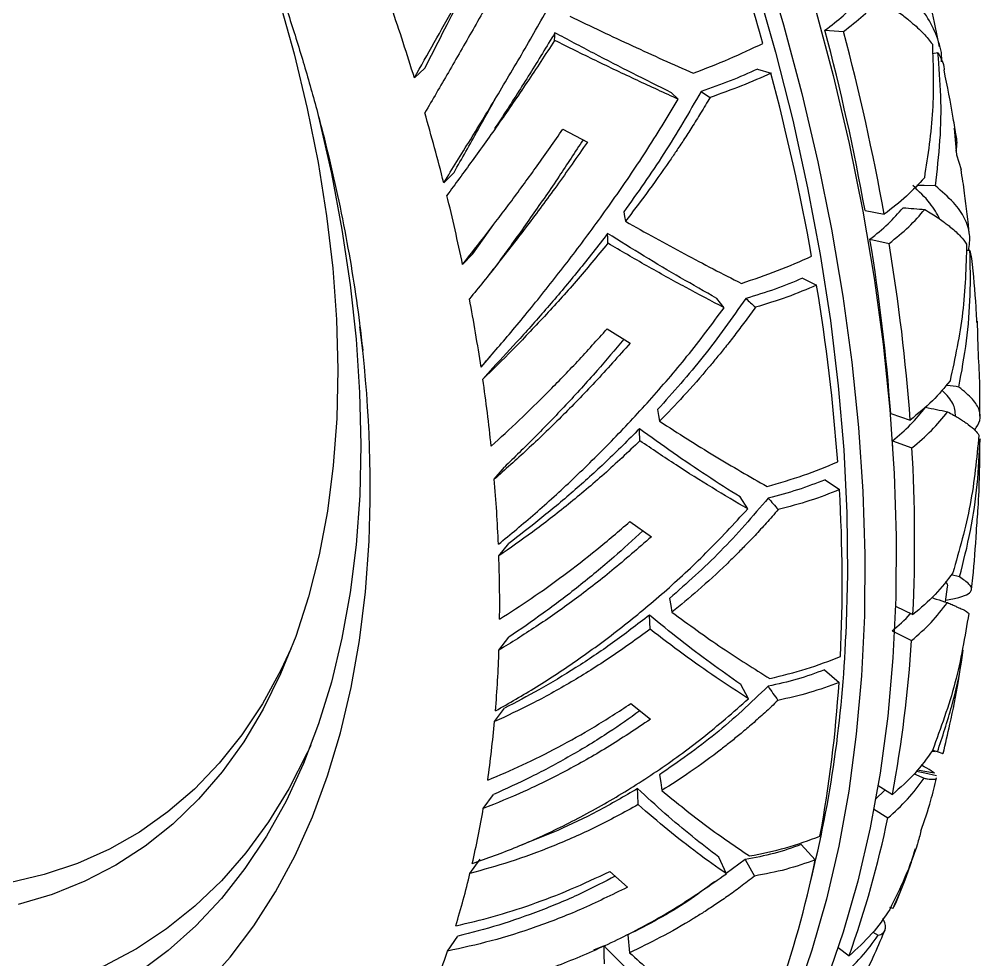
# Model space of a CAD drawing. Header units: millimetres. Extents: x 0 to 597, y 0 to 420.
# Drawn here: x 156.27 to 162.97, y 40.63 to 47.18 of the extents above; entities that cross this region are included whole.
import ezdxf

# ---------------------------------------------------------------- set-up
doc = ezdxf.new("R2010")
doc.units = ezdxf.units.MM

msp = doc.modelspace()

# ---------------------------------------------------------------- linework, layer by layer
at = {"color": 7, "linetype": 'Continuous', "lineweight": 25}
for p, q in [((161.8838, 47.1067), (162.0129, 47.099)), ((162.6712, 46.9494), (162.6325, 46.9433)), ((159.0221, 46.7748), (159.0952, 46.8425)), ((161.4139, 46.8354), (161.5076, 46.8073)), ((160.8615, 46.6254), (160.8139, 46.6713)), ((160.057, 46.4169), (160.2282, 46.3274)), ((162.7847, 46.4219), (162.8013, 46.2394)), ((162.8013, 46.2394), (162.8332, 46.1358)), ((159.2267, 46.0437), (159.2986, 46.1157)), ((162.1631, 45.8494), (162.2962, 45.8237)), ((159.4294, 45.5486), (159.5761, 45.7547)), ((162.1974, 45.6496), (162.331, 45.6209)), ((162.8945, 45.5723), (162.8683, 45.5706)), ((162.8945, 45.5723), (162.9057, 45.5158)), ((159.3582, 45.4733), (159.4294, 45.5486)), ((161.7276, 45.3783), (161.8257, 45.3292)), ((161.1815, 45.1724), (161.1298, 45.2373)), ((162.9423, 45.0706), (162.9412, 45.0947)), ((162.9428, 45.0707), (162.9435, 45.0785)), ((162.9435, 45.0785), (162.9485, 44.8893)), ((160.3651, 45.0251), (160.5264, 44.9262)), ((159.4869, 44.7591), (159.5573, 44.8386)), ((162.9485, 44.8893), (162.9509, 44.8509)), ((159.4995, 44.6739), (159.5699, 44.7538)), ((162.3419, 44.4359), (162.4776, 44.3898)), ((162.3574, 44.1855), (162.3542, 44.245)), ((162.3542, 44.245), (162.49, 44.1962)), ((162.9653, 44.2596), (162.9625, 44.2484)), ((159.5793, 43.9774), (159.6492, 44.0614)), ((161.8843, 43.9738), (161.9847, 43.9045)), ((161.3456, 43.7703), (161.2917, 43.8536)), ((160.524, 43.6818), (160.6736, 43.5761)), ((159.611, 43.4431), (159.6807, 43.5302)), ((162.822, 43.2959), (162.7633, 43.3104)), ((162.7233, 43.1215), (162.7368, 43.2262)), ((162.3752, 43.0918), (162.497, 43.0333)), ((162.351, 42.9204), (162.4869, 42.8525)), ((159.6116, 42.7859), (159.6813, 42.8768)), ((162.8457, 42.7718), (162.8479, 42.7858)), ((161.8812, 42.6491), (161.9816, 42.5608)), ((161.3506, 42.4465), (161.2966, 42.5471)), ((159.5809, 42.2876), (159.6507, 42.3814)), ((160.5304, 42.4131), (160.6669, 42.3036)), ((162.6677, 42.0761), (162.6381, 42.0865)), ((162.5049, 41.9229), (162.5747, 41.8929)), ((162.6464, 41.9277), (162.5261, 41.9488)), ((162.2538, 41.8426), (162.3541, 41.7804)), ((159.5023, 41.6823), (159.5726, 41.7797)), ((162.2325, 41.7439), (162.3035, 41.8118)), ((162.2231, 41.679), (162.3216, 41.616)), ((161.7183, 41.4302), (161.8163, 41.3243)), ((159.4096, 41.2297), (159.4805, 41.3297)), ((161.1963, 41.2267), (161.1443, 41.3432)), ((161.327, 41.326), (161.1948, 41.23)), ((160.3844, 41.2437), (160.5065, 41.1333)), ((162.3571, 40.984), (162.3369, 40.9931)), ((162.3648, 41.0006), (162.3571, 40.984)), ((162.2167, 40.8191), (162.2552, 40.7982)), ((159.2534, 40.6882), (159.3252, 40.7914)), ((160.5099, 40.8009), (160.522, 40.6769)), ((160.3448, 40.7238), (160.2697, 40.6938)), ((161.9765, 40.7129), (162.0517, 40.6556))]:
    msp.add_line(p, q, dxfattribs=at)
at = {"color": 7, "linetype": 'Continuous', "lineweight": 25, "flags": 128}
for points in [[(161.453, 47.624), (161.5956, 47.1439), (161.7227, 46.6658), (161.8341, 46.1906), (161.9295, 45.7193), (162.0088, 45.2529), (162.0717, 44.7922), (162.1183, 44.3382), (162.1482, 43.8917), (162.1617, 43.4537), (162.1585, 43.025), (162.1387, 42.6065), (162.1023, 42.1991), (162.0494, 41.8034), (161.9802, 41.4203), (161.8947, 41.0506), (161.7931, 40.695), (161.6756, 40.3542)], [(161.4047, 47.4287), (161.5397, 46.9528), (161.659, 46.4794), (161.7625, 46.0093), (161.85, 45.5436), (161.9212, 45.0831), (161.9761, 44.6288), (162.0145, 44.1815), (162.0363, 43.7423), (162.0416, 43.312), (162.0302, 42.8914)], [(158.0775, 47.3259), (158.1847, 46.9427), (158.276, 46.5621), (158.3514, 46.1855), (158.4104, 45.8139), (158.453, 45.4485), (158.4789, 45.0905), (158.4882, 44.741), (158.4807, 44.4011), (158.4565, 44.0718), (158.4157, 43.7543), (158.3584, 43.4494), (158.2848, 43.1583), (158.195, 42.8817), (158.0895, 42.6205), (157.9685, 42.3756), (157.8325, 42.1478), (157.6817, 41.9377), (157.5168, 41.7461), (157.3382, 41.5734), (157.1465, 41.4203), (156.9423, 41.2873), (156.7262, 41.1748), (156.4989, 41.083), (156.2612, 41.0124)], [(161.8141, 47.27), (161.9412, 46.7919), (162.0526, 46.3168), (162.148, 45.8455), (162.2273, 45.379), (162.2902, 44.9183), (162.3367, 44.4643), (162.3667, 44.0178), (162.3802, 43.5798), (162.377, 43.1512), (162.3572, 42.7327), (162.3208, 42.3252), (162.2679, 41.9295), (162.1987, 41.5464), (162.1132, 41.1767), (162.0116, 40.8211), (161.8941, 40.4803)], [(159.9994, 47.0361), (160.0005, 47.0627), (160.0017, 47.0892)], [(161.0203, 46.6799), (161.0515, 46.6592), (161.0828, 46.6386)], [(158.3492, 46.522), (158.3537, 46.5041), (158.4434, 46.1089), (158.5171, 45.7178), (158.5747, 45.3321), (158.616, 44.9527), (158.6408, 44.5808), (158.6491, 44.2174), (158.6409, 43.8635), (158.6161, 43.5203), (158.5749, 43.1885), (158.5174, 42.8691), (158.4437, 42.5632), (158.354, 42.2715), (158.2487, 41.9948), (158.1279, 41.734), (157.9921, 41.4898), (157.8416, 41.2629), (157.6769, 41.0538), (157.4983, 40.8633), (157.3065, 40.6919), (157.102, 40.54)], [(162.653, 46.0218), (162.574, 46.0236), (162.5242, 46.0248)], [(160.4811, 45.8402), (160.487, 45.8076), (160.4929, 45.775)], [(160.371, 45.6215), (160.3701, 45.6559), (160.3692, 45.6902)], [(160.7171, 44.4624), (160.7244, 44.4217), (160.7316, 44.3811)], [(156.2214, 39.6579), (156.4726, 39.7384), (156.7133, 39.8397), (156.9429, 39.9615), (157.1608, 40.1036), (157.3663, 40.2654), (157.5589, 40.4467), (157.7382, 40.6468), (157.9035, 40.8652), (158.0545, 41.1015), (158.1908, 41.3548), (158.312, 41.6246), (158.4177, 41.9101), (158.5077, 42.2106), (158.5818, 42.5252), (158.6397, 42.8531), (158.6812, 43.1934), (158.7064, 43.5451), (158.7064, 43.5451)], [(160.8011, 43.1464), (160.8089, 43.0981), (160.8167, 43.0498)], [(160.665, 42.9317), (160.6626, 42.9809), (160.6601, 43.03)], [(158.1622, 42.7943), (158.0922, 42.6457), (157.9635, 42.4119), (157.8199, 42.1955), (157.6619, 41.9974), (157.49, 41.818), (157.3046, 41.6581), (157.1066, 41.5181), (156.8963, 41.3984), (156.6746, 41.2995), (156.4421, 41.2216), (156.1996, 41.1651)], [(158.2996, 42.1215), (158.2755, 42.069), (158.1476, 41.8201), (158.0049, 41.5881), (157.8479, 41.3737), (157.6768, 41.1775), (157.4923, 41.0002), (157.2949, 40.8422), (157.0851, 40.7039), (156.8635, 40.5858), (156.6309, 40.4882), (156.3878, 40.4113), (156.1349, 40.3555)], [(160.7316, 41.9179), (160.739, 41.8625), (160.7463, 41.807)], [(162.521, 41.9421), (162.5787, 41.9297), (162.6613, 41.9119)], [(161.327, 41.326), (161.3604, 41.2685), (161.3937, 41.2111)], [(160.3462, 40.5998), (160.3455, 40.6618), (160.3448, 40.7238)]]:
    msp.add_lwpolyline(points, dxfattribs=at)
at = {"color": 7, "linetype": 'Continuous', "lineweight": 25}
for centre, radius, start, end in [((144.1458, 42.1877), 17.9661, 15.58702, 19.92374), ((143.9675, 42.1505), 15.7488, 17.07531, 18.94779), ((146.6939, 43.0721), 15.7165, 10.1781, 14.87467), ((146.6043, 43.0064), 15.9428, 10.17819, 14.87471), ((146.099, 42.7147), 15.9428, 10.17819, 14.87471), ((144.8393, 42.4098), 14.8392, 14.17506, 16.12229), ((145.6411, 42.6097), 14.0129, 11.79171, 13.81532), ((148.9423, 43.4556), 13.4354, 4.184, 9.39814), ((148.8864, 43.3956), 13.6275, 4.18374, 9.39827), ((148.3812, 43.1039), 13.6275, 4.18374, 9.39827), ((146.7288, 42.826), 12.9037, 8.61591, 10.75402), ((149.9315, 43.9214), 8.7829, 357.54429, 7.31673), ((147.6248, 42.9584), 11.998, 5.97592, 8.22034), ((151.2599, 43.5471), 11.2489, 357.38204, 3.30817), ((148.779, 43.0673), 10.8386, 2.41555, 4.81666), ((150.7546, 43.2554), 11.2489, 357.38204, 3.30817), ((149.6908, 43.1024), 9.926, 359.42117, 1.96733), ((153.5188, 43.2385), 8.5185, 345.96628, 357.6646), ((153.4863, 43.4226), 9.0186, 349.50852, 356.37591), ((150.8233, 43.0777), 8.7932, 355.3363, 358.09788), ((152.9811, 43.1309), 9.0186, 349.50852, 356.37591), ((151.6472, 43.0066), 7.9661, 351.87283, 354.82129), ((152.6273, 42.8534), 6.974, 347.11006, 350.33279), ((155.3627, 43.0534), 7.1058, 340.27865, 348.32942), ((154.8574, 42.7617), 7.1058, 340.27865, 348.32942), ((153.3037, 42.695), 6.2793, 343.05087, 346.50584), ((154.056, 42.4536), 5.489, 337.46038, 341.23965)]:
    msp.add_arc(centre, radius, start, end, dxfattribs=at)
for points, knots in [([(156.9139, 49.9518), (156.9834, 49.8291), (157.0815, 49.6562), (157.2198, 49.3963), (157.3354, 49.1716), (157.4677, 48.9015), (157.6004, 48.6157), (157.7321, 48.3147), (157.8602, 48.0029), (157.9826, 47.6832), (158.098, 47.3579), (158.2052, 47.029), (158.3035, 46.6981), (158.3921, 46.3669), (158.4706, 46.0366), (158.5385, 45.7086), (158.5955, 45.3841), (158.6359, 45.1059), (158.655, 44.9374), (158.6622, 44.8738)], [0, 0, 0, 0, 0.073984, 0.104343, 0.154675, 0.206957, 0.263032, 0.321517, 0.381839, 0.443546, 0.506309, 0.569886, 0.634085, 0.698759, 0.763791, 0.829089, 0.89457, 0.960167, 1, 1, 1, 1]), ([(159.2267, 46.0437), (159.288, 46.1422), (159.4109, 46.3397), (159.6064, 46.6608), (159.8049, 46.9967), (160.0037, 47.3477), (160.2021, 47.715), (160.3278, 47.971), (160.3917, 48.1011)], [0, 0, 0, 0, 0.16604, 0.333055, 0.499184, 0.663299, 0.828993, 1, 1, 1, 1]), ([(159.0221, 46.7748), (159.0679, 46.8561), (159.1595, 47.0188), (159.3053, 47.2786), (159.4543, 47.5481), (159.5552, 47.7361), (159.6056, 47.8301)], [0, 0, 0, 0, 0.2499184, 0.499811, 0.7499859, 1, 1, 1, 1]), ([(159.7848, 47.7526), (159.7242, 47.6405), (159.6056, 47.4209), (159.429, 47.108), (159.2574, 46.8097), (159.1491, 46.6235), (159.0949, 46.5305)], [0, 0, 0, 0, 0.255321, 0.500302, 0.750156, 1, 1, 1, 1]), ([(159.0952, 46.8425), (159.136, 46.9228), (159.2177, 47.0833), (159.3457, 47.3322), (159.4326, 47.5041), (159.4747, 47.5873)], [0, 0, 0, 0, 0.340281, 0.680557, 1, 1, 1, 1]), ([(162.6963, 46.8854), (162.6965, 46.8879), (162.7016, 46.9426), (162.674, 47.0442), (162.6087, 47.1905), (162.4988, 47.3338), (162.3888, 47.4273), (162.3329, 47.4748)], [0, 0, 0, 0, 0.011799, 0.257953, 0.501121, 0.746618, 1, 1, 1, 1]), ([(162.6816, 46.9918), (162.6639, 47.0812), (162.6332, 47.2364), (162.5942, 47.3929), (162.5777, 47.4592)], [0, 0, 0, 0, 0.576189, 1, 1, 1, 1]), ([(161.8838, 47.1067), (161.9277, 47.1403), (162.0156, 47.2076), (162.0825, 47.2775), (162.1159, 47.3124)], [0, 0, 0, 0, 0.499994, 1, 1, 1, 1]), ([(162.0129, 47.099), (162.0604, 47.1353), (162.1554, 47.2078), (162.2276, 47.2828), (162.2637, 47.3203)], [0, 0, 0, 0, 0.5003639, 1, 1, 1, 1]), ([(162.2637, 47.3203), (162.2836, 47.3078), (162.3217, 47.2839), (162.372, 47.2497), (162.415, 47.2187), (162.4514, 47.1908), (162.5064, 47.146), (162.5716, 47.0862), (162.6129, 47.0344), (162.6323, 47.01)], [0, 0, 0, 0, 0.120106, 0.23014, 0.330164, 0.420237, 0.500398, 0.764724, 1, 1, 1, 1]), ([(160.1051, 47.2043), (160.2517, 47.1346), (160.5451, 46.9949), (160.8253, 46.8693), (160.9656, 46.8065)], [0, 0, 0, 0, 0.4995767, 1, 1, 1, 1]), ([(160.0017, 47.0892), (159.9434, 46.9931), (159.8271, 46.8012), (159.6854, 46.5792), (159.6051, 46.4574), (159.5811, 46.421)], [0, 0, 0, 0, 0.413186, 0.824882, 1, 1, 1, 1]), ([(160.8139, 46.6713), (160.7241, 46.716), (160.5461, 46.8047), (160.2736, 46.9441), (160.0919, 47.0411), (160.0017, 47.0892)], [0, 0, 0, 0, 0.339014, 0.671988, 1, 1, 1, 1]), ([(159.9994, 47.0361), (159.9352, 46.9374), (159.8072, 46.7405), (159.6142, 46.4609), (159.426, 46.1969), (159.3069, 46.0351), (159.2486, 45.9559)], [0, 0, 0, 0, 0.250635, 0.500168, 0.755306, 1, 1, 1, 1]), ([(160.8615, 46.6254), (160.7661, 46.6692), (160.577, 46.756), (160.2878, 46.893), (160.095, 46.9887), (159.9994, 47.0361)], [0, 0, 0, 0, 0.339379, 0.672333, 1, 1, 1, 1]), ([(160.9656, 46.8065), (161.0501, 46.8394), (161.2197, 46.9056), (161.3738, 46.9786), (161.4511, 47.0152)], [0, 0, 0, 0, 0.498255, 1, 1, 1, 1]), ([(162.6323, 47.01), (162.6375, 46.8559), (162.6481, 46.5475), (162.6003, 46.235), (162.5763, 46.0786)], [0, 0, 0, 0, 0.4995731, 1, 1, 1, 1]), ([(162.653, 46.0218), (162.6656, 46.1276), (162.6906, 46.3371), (162.696, 46.6473), (162.6794, 46.8493), (162.6712, 46.9494)], [0, 0, 0, 0, 0.339381, 0.6723349, 1, 1, 1, 1]), ([(162.6712, 46.9494), (162.6909, 46.9129), (162.7122, 46.8737), (162.715, 46.8329), (162.7152, 46.83)], [0, 0, 0, 0, 0.928618, 1, 1, 1, 1]), ([(161.4139, 46.8354), (161.3513, 46.8076), (161.2262, 46.7519), (161.0889, 46.7039), (161.0203, 46.6799)], [0, 0, 0, 0, 0.500002, 1, 1, 1, 1]), ([(161.5076, 46.8073), (161.44, 46.7771), (161.3049, 46.7168), (161.1568, 46.6646), (161.0828, 46.6386)], [0, 0, 0, 0, 0.5003716, 1, 1, 1, 1]), ([(162.7973, 46.3661), (162.7911, 46.4085), (162.7688, 46.5618), (162.7366, 46.7172), (162.7134, 46.8296)], [0, 0, 0, 0, 0.276679, 1, 1, 1, 1]), ([(159.2986, 46.1157), (159.3535, 46.2128), (159.449, 46.3816), (159.5515, 46.5658), (159.5952, 46.644)], [0, 0, 0, 0, 0.574825, 1, 1, 1, 1]), ([(161.0203, 46.6799), (160.9357, 46.5336), (160.7666, 46.2409), (160.5763, 45.9737), (160.4811, 45.8402)], [0, 0, 0, 0, 0.4999844, 1, 1, 1, 1]), ([(159.4997, 44.774), (159.5689, 44.8541), (159.712, 45.0194), (159.9392, 45.2978), (160.1732, 45.5992), (160.4067, 45.9198), (160.6392, 46.2601), (160.7866, 46.5024), (160.8615, 46.6254)], [0, 0, 0, 0, 0.158001, 0.326626, 0.494358, 0.660058, 0.827344, 1, 1, 1, 1]), ([(161.0828, 46.6386), (161.0611, 46.6021), (161.0195, 46.5321), (160.9578, 46.4333), (160.9006, 46.3444), (160.8482, 46.2652), (160.7627, 46.1393), (160.6458, 45.9745), (160.5419, 45.8388), (160.4929, 45.775)], [0, 0, 0, 0, 0.120106, 0.230145, 0.330169, 0.420241, 0.500403, 0.764729, 1, 1, 1, 1]), ([(159.3582, 45.4733), (159.4138, 45.5442), (159.525, 45.6861), (159.6999, 45.9169), (159.8777, 46.1591), (159.9972, 46.331), (160.057, 46.4169)], [0, 0, 0, 0, 0.249912, 0.49982, 0.749988, 1, 1, 1, 1]), ([(162.799, 46.264), (162.8017, 46.2845), (162.8088, 46.338), (162.7939, 46.3898), (162.7847, 46.4219)], [0, 0, 0, 0, 0.382649, 1, 1, 1, 1]), ([(160.2282, 46.3274), (160.1568, 46.2245), (160.0168, 46.023), (159.8071, 45.7413), (159.6023, 45.4764), (159.4714, 45.3146), (159.4059, 45.2338)], [0, 0, 0, 0, 0.255314, 0.500298, 0.75016, 1, 1, 1, 1]), ([(160.1975, 46.3435), (160.1419, 46.2579), (160.0237, 46.0757), (159.8424, 45.8143), (159.7086, 45.6261), (159.6409, 45.534), (159.633, 45.5233)], [0, 0, 0, 0, 0.29133, 0.620185, 0.9558, 1, 1, 1, 1]), ([(162.8904, 45.6804), (162.8805, 45.7771), (162.865, 45.9279), (162.8408, 46.0808), (162.8322, 46.1357)], [0, 0, 0, 0, 0.64166, 1, 1, 1, 1]), ([(162.5763, 46.0786), (162.5372, 46.0354), (162.4588, 45.9488), (162.3505, 45.8655), (162.2962, 45.8237)], [0, 0, 0, 0, 0.498258, 1, 1, 1, 1]), ([(162.6853, 45.7893), (162.6647, 45.8268), (162.6219, 45.9049), (162.5384, 45.9842), (162.495, 46.0254)], [0, 0, 0, 0, 0.480484, 1, 1, 1, 1]), ([(162.8855, 45.5716), (162.8905, 45.6092), (162.9006, 45.684), (162.8624, 45.7947), (162.787, 45.9066), (162.6981, 45.983), (162.653, 46.0218)], [0, 0, 0, 0, 0.248838, 0.494986, 0.74351, 1, 1, 1, 1]), ([(162.1974, 45.6496), (162.2411, 45.6849), (162.3286, 45.7555), (162.3947, 45.8315), (162.4277, 45.8695)], [0, 0, 0, 0, 0.49999, 1, 1, 1, 1]), ([(162.331, 45.6209), (162.3783, 45.659), (162.4728, 45.735), (162.5442, 45.8168), (162.5798, 45.8576)], [0, 0, 0, 0, 0.5003625, 1, 1, 1, 1]), ([(162.4277, 45.8695), (162.4531, 45.8675), (162.5038, 45.8636), (162.5545, 45.8596), (162.5798, 45.8576)], [0, 0, 0, 0, 0.500001, 1, 1, 1, 1]), ([(162.5798, 45.8576), (162.5967, 45.8473), (162.629, 45.8274), (162.6709, 45.7996), (162.7063, 45.7748), (162.7358, 45.7528), (162.7796, 45.7178), (162.8297, 45.6721), (162.8578, 45.634), (162.871, 45.6161)], [0, 0, 0, 0, 0.120096, 0.230134, 0.330168, 0.420239, 0.500393, 0.764719, 1, 1, 1, 1]), ([(160.4929, 45.775), (160.6312, 45.6977), (160.9081, 45.5431), (161.17, 45.4093), (161.301, 45.3424)], [0, 0, 0, 0, 0.499576, 1, 1, 1, 1]), ([(160.3692, 45.6902), (160.3013, 45.6028), (160.1656, 45.4284), (159.9604, 45.185), (159.7598, 44.9578), (159.6323, 44.8209), (159.5699, 44.7538)], [0, 0, 0, 0, 0.2504498, 0.5000016, 0.7552566, 1, 1, 1, 1]), ([(161.1298, 45.2373), (161.0461, 45.2848), (160.8803, 45.3791), (160.625, 45.5303), (160.4541, 45.6372), (160.3692, 45.6902)], [0, 0, 0, 0, 0.3390179, 0.6719891, 1, 1, 1, 1]), ([(160.371, 45.6215), (160.297, 45.5323), (160.1493, 45.3543), (159.9259, 45.1073), (159.7073, 44.8778), (159.5678, 44.7409), (159.4995, 44.6739)], [0, 0, 0, 0, 0.25064, 0.500173, 0.755314, 1, 1, 1, 1]), ([(161.1815, 45.1724), (161.0923, 45.2193), (160.9154, 45.3123), (160.6434, 45.4624), (160.4613, 45.5688), (160.371, 45.6215)], [0, 0, 0, 0, 0.339376, 0.672335, 1, 1, 1, 1]), ([(162.871, 45.6161), (162.8666, 45.4568), (162.8578, 45.1378), (162.7896, 44.8215), (162.7554, 44.6633)], [0, 0, 0, 0, 0.499578, 1, 1, 1, 1]), ([(162.8171, 44.6198), (162.8366, 44.7272), (162.8753, 44.9399), (162.9005, 45.2587), (162.8965, 45.4684), (162.8945, 45.5723)], [0, 0, 0, 0, 0.33938, 0.672335, 1, 1, 1, 1]), ([(159.6346, 45.5251), (159.6166, 45.5006), (159.5861, 45.459), (159.5534, 45.4177), (159.5399, 45.4007)], [0, 0, 0, 0, 0.588211, 1, 1, 1, 1]), ([(161.301, 45.3424), (161.3865, 45.3711), (161.5581, 45.4288), (161.7131, 45.4975), (161.7909, 45.532)], [0, 0, 0, 0, 0.498258, 1, 1, 1, 1]), ([(162.9412, 45.0947), (162.94, 45.1221), (162.9341, 45.2607), (162.9189, 45.4023), (162.9068, 45.5159)], [0, 0, 0, 0, 0.1979, 1, 1, 1, 1]), ([(161.7276, 45.3783), (161.6648, 45.3521), (161.5391, 45.2997), (161.4011, 45.2579), (161.3321, 45.237)], [0, 0, 0, 0, 0.499999, 1, 1, 1, 1]), ([(161.8257, 45.3292), (161.7579, 45.3008), (161.6223, 45.2441), (161.4733, 45.1986), (161.3989, 45.1759)], [0, 0, 0, 0, 0.50037, 1, 1, 1, 1]), ([(161.3321, 45.237), (161.2352, 45.0996), (161.0413, 44.8248), (160.8252, 44.5832), (160.7171, 44.4624)], [0, 0, 0, 0, 0.499983, 1, 1, 1, 1]), ([(161.3321, 45.237), (161.3432, 45.2268), (161.3655, 45.2065), (161.3878, 45.1861), (161.3989, 45.1759)], [0, 0, 0, 0, 0.500017, 1, 1, 1, 1]), ([(159.608, 43.5241), (159.6926, 43.594), (159.8623, 43.7342), (160.1277, 43.9759), (160.3952, 44.2385), (160.6618, 44.5241), (160.9271, 44.8329), (161.0958, 45.058), (161.1815, 45.1724)], [0, 0, 0, 0, 0.166043, 0.33306, 0.499189, 0.663302, 0.828996, 1, 1, 1, 1]), ([(161.3989, 45.1759), (161.3742, 45.1415), (161.3268, 45.0757), (161.2568, 44.9832), (161.1919, 44.9005), (161.1325, 44.8272), (161.0358, 44.7112), (160.9039, 44.5604), (160.7868, 44.4385), (160.7316, 44.3811)], [0, 0, 0, 0, 0.120096, 0.230139, 0.330173, 0.420244, 0.500398, 0.764723, 1, 1, 1, 1]), ([(159.5576, 44.2075), (159.6223, 44.2669), (159.7518, 44.3856), (159.954, 44.584), (160.159, 44.7953), (160.2964, 44.9485), (160.3651, 45.0251)], [0, 0, 0, 0, 0.249917, 0.499821, 0.749981, 1, 1, 1, 1]), ([(160.5264, 44.9262), (160.4445, 44.834), (160.2841, 44.6533), (160.0431, 44.4071), (159.8071, 44.1795), (159.6552, 44.0448), (159.5793, 43.9774)], [0, 0, 0, 0, 0.25532, 0.500306, 0.750162, 1, 1, 1, 1]), ([(160.4808, 44.9541), (160.4189, 44.88), (160.2845, 44.719), (160.0759, 44.491), (159.8584, 44.2647), (159.7189, 44.1292), (159.6492, 44.0614)], [0, 0, 0, 0, 0.2192204, 0.4759591, 0.737982, 1, 1, 1, 1]), ([(162.9629, 44.4174), (162.9638, 44.4886), (162.9656, 44.6311), (162.957, 44.7777), (162.9527, 44.851)], [0, 0, 0, 0, 0.499915, 1, 1, 1, 1]), ([(162.7554, 44.6633), (162.7168, 44.616), (162.6394, 44.5211), (162.5317, 44.4337), (162.4776, 44.3898)], [0, 0, 0, 0, 0.498255, 1, 1, 1, 1]), ([(162.8171, 44.6198), (162.7904, 44.6234), (162.7607, 44.6275), (162.7309, 44.6316), (162.7279, 44.632)], [0, 0, 0, 0, 0.897186, 1, 1, 1, 1]), ([(162.7923, 44.4147), (162.7925, 44.4309), (162.7931, 44.474), (162.7621, 44.5342), (162.7149, 44.5815), (162.6981, 44.5982)], [0, 0, 0, 0, 0.278071, 0.743775, 1, 1, 1, 1]), ([(162.9276, 44.32), (162.9423, 44.3423), (162.972, 44.3876), (162.9644, 44.4585), (162.9201, 44.5346), (162.8518, 44.5911), (162.8171, 44.6198)], [0, 0, 0, 0, 0.240781, 0.489575, 0.740756, 1, 1, 1, 1]), ([(162.3542, 44.245), (162.3979, 44.2819), (162.4853, 44.3556), (162.5513, 44.4375), (162.5843, 44.4784)], [0, 0, 0, 0, 0.499991, 1, 1, 1, 1]), ([(162.49, 44.1962), (162.5373, 44.2359), (162.6317, 44.3153), (162.703, 44.4034), (162.7386, 44.4474)], [0, 0, 0, 0, 0.500364, 1, 1, 1, 1]), ([(162.5843, 44.4784), (162.61, 44.4733), (162.6614, 44.463), (162.7128, 44.4526), (162.7386, 44.4474)], [0, 0, 0, 0, 0.4999837, 1, 1, 1, 1]), ([(162.7386, 44.4474), (162.7525, 44.4396), (162.7792, 44.4247), (162.813, 44.4045), (162.8411, 44.3869), (162.8639, 44.3717), (162.897, 44.348), (162.9328, 44.3183), (162.9486, 44.2955), (162.956, 44.2848)], [0, 0, 0, 0, 0.120096, 0.23014, 0.330165, 0.420229, 0.500388, 0.764718, 1, 1, 1, 1]), ([(160.7316, 44.3811), (160.8603, 44.2986), (161.1179, 44.1334), (161.3593, 43.9959), (161.48, 43.927)], [0, 0, 0, 0, 0.499581, 1, 1, 1, 1]), ([(160.5901, 44.3283), (160.513, 44.2511), (160.3591, 44.0969), (160.1262, 43.8877), (159.898, 43.6963), (159.7521, 43.5848), (159.6807, 43.5302)], [0, 0, 0, 0, 0.250446, 0.499997, 0.755254, 1, 1, 1, 1]), ([(161.2917, 43.8536), (161.2149, 43.9025), (161.0627, 43.9994), (160.8271, 44.1581), (160.6687, 44.2719), (160.5901, 44.3283)], [0, 0, 0, 0, 0.339011, 0.671987, 1, 1, 1, 1]), ([(160.5943, 44.2445), (160.5936, 44.2584), (160.5922, 44.2864), (160.5908, 44.3143), (160.5901, 44.3283)], [0, 0, 0, 0, 0.499979, 1, 1, 1, 1]), ([(160.5943, 44.2445), (160.511, 44.166), (160.3448, 44.0094), (160.0932, 43.7985), (159.8465, 43.6069), (159.6884, 43.4969), (159.611, 43.4431)], [0, 0, 0, 0, 0.250636, 0.500175, 0.755311, 1, 1, 1, 1]), ([(161.3456, 43.7703), (161.2633, 43.8189), (161.1001, 43.9151), (160.8478, 44.0737), (160.6784, 44.1879), (160.5943, 44.2445)], [0, 0, 0, 0, 0.339375, 0.672335, 1, 1, 1, 1]), ([(162.956, 44.2848), (162.9408, 44.1226), (162.9103, 43.7979), (162.8198, 43.4822), (162.7746, 43.3242)], [0, 0, 0, 0, 0.499572, 1, 1, 1, 1]), ([(162.822, 43.2959), (162.8491, 43.4035), (162.9026, 43.6165), (162.9498, 43.9391), (162.9601, 44.1534), (162.9653, 44.2596)], [0, 0, 0, 0, 0.33938, 0.672336, 1, 1, 1, 1]), ([(162.9389, 43.6132), (162.9434, 43.6677), (162.9607, 43.8748), (162.9628, 44.0899), (162.9644, 44.2484)], [0, 0, 0, 0, 0.262933, 1, 1, 1, 1]), ([(161.48, 43.927), (161.566, 43.9517), (161.7387, 44.0011), (161.8943, 44.0657), (161.9723, 44.0981)], [0, 0, 0, 0, 0.498255, 1, 1, 1, 1]), ([(161.8843, 43.9738), (161.8215, 43.9491), (161.6959, 43.8998), (161.5577, 43.8639), (161.4887, 43.846)], [0, 0, 0, 0, 0.5, 1, 1, 1, 1]), ([(161.9847, 43.9045), (161.9169, 43.8778), (161.7812, 43.8244), (161.6321, 43.7853), (161.5576, 43.7657)], [0, 0, 0, 0, 0.500372, 1, 1, 1, 1]), ([(161.4887, 43.846), (161.3797, 43.7193), (161.1617, 43.4659), (160.9213, 43.2529), (160.8011, 43.1464)], [0, 0, 0, 0, 0.499984, 1, 1, 1, 1]), ([(161.4887, 43.846), (161.5002, 43.8326), (161.5231, 43.8058), (161.5461, 43.7791), (161.5576, 43.7657)], [0, 0, 0, 0, 0.5000004, 1, 1, 1, 1]), ([(159.5874, 42.3628), (159.6821, 42.4166), (159.872, 42.5246), (160.1682, 42.721), (160.4665, 42.9412), (160.7638, 43.1878), (161.0601, 43.4609), (161.2495, 43.6661), (161.3456, 43.7703)], [0, 0, 0, 0, 0.166044, 0.333056, 0.499188, 0.663305, 0.828994, 1, 1, 1, 1]), ([(161.5576, 43.7657), (161.53, 43.7339), (161.477, 43.673), (161.3988, 43.5881), (161.3266, 43.5126), (161.2606, 43.4461), (161.1532, 43.3414), (161.007, 43.2066), (160.8776, 43.1), (160.8167, 43.0498)], [0, 0, 0, 0, 0.120096, 0.230145, 0.33017, 0.420233, 0.500392, 0.764722, 1, 1, 1, 1]), ([(159.6164, 43.0021), (159.6894, 43.049), (159.8354, 43.1428), (160.0626, 43.3056), (160.2927, 43.4831), (160.4469, 43.6156), (160.524, 43.6818)], [0, 0, 0, 0, 0.249917, 0.499819, 0.749983, 1, 1, 1, 1]), ([(160.6736, 43.5761), (160.5819, 43.4959), (160.4022, 43.3386), (160.1325, 43.1312), (159.8679, 42.9444), (159.697, 42.8387), (159.6116, 42.7859)], [0, 0, 0, 0, 0.255317, 0.500305, 0.750161, 1, 1, 1, 1]), ([(160.6137, 43.6185), (160.5464, 43.556), (160.3973, 43.4175), (160.1645, 43.2265), (159.9187, 43.0388), (159.7604, 42.9308), (159.6813, 42.8768)], [0, 0, 0, 0, 0.213032, 0.471801, 0.7359, 1, 1, 1, 1]), ([(162.9042, 43.2097), (162.9076, 43.2361), (162.9245, 43.3673), (162.9325, 43.504), (162.9389, 43.6132)], [0, 0, 0, 0, 0.201094, 1, 1, 1, 1]), ([(162.7746, 43.3242), (162.736, 43.2731), (162.6587, 43.1704), (162.5511, 43.0791), (162.497, 43.0333)], [0, 0, 0, 0, 0.498256, 1, 1, 1, 1]), ([(162.725, 43.1346), (162.7583, 43.1408), (162.8292, 43.154), (162.8887, 43.1778), (162.9123, 43.2078), (162.8957, 43.2448), (162.8468, 43.2787), (162.822, 43.2959)], [0, 0, 0, 0, 0.1803177, 0.3844939, 0.5861912, 0.7898271, 1, 1, 1, 1]), ([(162.7366, 43.2263), (162.7369, 43.2267), (162.7431, 43.2374), (162.7339, 43.2508), (162.7251, 43.2637)], [0, 0, 0, 0, 0.037792, 1, 1, 1, 1]), ([(162.4869, 42.8525), (162.5343, 42.8938), (162.629, 42.9763), (162.7009, 43.0703), (162.7368, 43.1172)], [0, 0, 0, 0, 0.500364, 1, 1, 1, 1]), ([(162.6276, 43.1519), (162.6383, 43.1485), (162.6747, 43.137), (162.7111, 43.1254), (162.7368, 43.1172)], [0, 0, 0, 0, 0.293698, 1, 1, 1, 1]), ([(162.7368, 43.1172), (162.748, 43.1124), (162.7693, 43.1031), (162.7955, 43.0915), (162.8166, 43.082), (162.8332, 43.0744), (162.8563, 43.0632), (162.879, 43.0512), (162.8835, 43.0449), (162.8857, 43.042)], [0, 0, 0, 0, 0.120104, 0.230141, 0.330168, 0.420233, 0.500397, 0.76472, 1, 1, 1, 1]), ([(160.6601, 43.03), (160.5745, 42.964), (160.4038, 42.8321), (160.1456, 42.6599), (159.8924, 42.5071), (159.7301, 42.4227), (159.6507, 42.3814)], [0, 0, 0, 0, 0.250449, 0.499997, 0.755247, 1, 1, 1, 1]), ([(161.2966, 42.5471), (161.2272, 42.5959), (161.0897, 42.6926), (160.8758, 42.8542), (160.7316, 42.9717), (160.6601, 43.03)], [0, 0, 0, 0, 0.3390193, 0.6719921, 1, 1, 1, 1]), ([(160.8167, 43.0498), (160.9345, 42.9644), (161.1704, 42.7934), (161.3895, 42.6565), (161.4992, 42.588)], [0, 0, 0, 0, 0.4995751, 1, 1, 1, 1]), ([(162.351, 42.9204), (162.3966, 42.9578), (162.4434, 42.9962), (162.4793, 43.0402), (162.4802, 43.0413)], [0, 0, 0, 0, 0.9739802, 1, 1, 1, 1]), ([(162.8857, 43.042), (162.8586, 42.8793), (162.8044, 42.5536), (162.6905, 42.2429), (162.6335, 42.0875)], [0, 0, 0, 0, 0.499569, 1, 1, 1, 1]), ([(160.665, 42.9317), (160.5732, 42.865), (160.3899, 42.7319), (160.1127, 42.5598), (159.8409, 42.4087), (159.6663, 42.3274), (159.5809, 42.2876)], [0, 0, 0, 0, 0.250635, 0.500174, 0.755309, 1, 1, 1, 1]), ([(161.3506, 42.4465), (161.2757, 42.4952), (161.1274, 42.5917), (160.8971, 42.7542), (160.742, 42.8729), (160.665, 42.9317)], [0, 0, 0, 0, 0.3393752, 0.6723363, 1, 1, 1, 1]), ([(162.6677, 42.0761), (162.7024, 42.1823), (162.7711, 42.3926), (162.8273, 42.6313), (162.8446, 42.7628), (162.8476, 42.7858)], [0, 0, 0, 0, 0.456748, 0.904841, 1, 1, 1, 1]), ([(161.4992, 42.588), (161.5853, 42.6087), (161.758, 42.6504), (161.9137, 42.7111), (161.9918, 42.7416)], [0, 0, 0, 0, 0.498256, 1, 1, 1, 1]), ([(162.7076, 42.0653), (162.7236, 42.1336), (162.7627, 42.3004), (162.8054, 42.5111), (162.8276, 42.6562), (162.8341, 42.6988)], [0, 0, 0, 0, 0.328992, 0.803223, 1, 1, 1, 1]), ([(161.8812, 42.6491), (161.8186, 42.6259), (161.6932, 42.5795), (161.5557, 42.549), (161.487, 42.5338)], [0, 0, 0, 0, 0.5, 1, 1, 1, 1]), ([(161.9816, 42.5608), (161.9139, 42.5356), (161.7786, 42.4853), (161.6301, 42.4521), (161.5559, 42.4355)], [0, 0, 0, 0, 0.500371, 1, 1, 1, 1]), ([(161.487, 42.5338), (161.3665, 42.4193), (161.1256, 42.1905), (160.8629, 42.0088), (160.7316, 41.9179)], [0, 0, 0, 0, 0.4999827, 1, 1, 1, 1]), ([(161.487, 42.5338), (161.4984, 42.5174), (161.5214, 42.4846), (161.5444, 42.4519), (161.5559, 42.4355)], [0, 0, 0, 0, 0.500001, 1, 1, 1, 1]), ([(159.4256, 41.2977), (159.529, 41.3347), (159.7365, 41.409), (160.0598, 41.5575), (160.3857, 41.7324), (160.711, 41.9371), (161.0358, 42.1711), (161.2446, 42.3537), (161.3506, 42.4465)], [0, 0, 0, 0, 0.166039, 0.333056, 0.499186, 0.663301, 0.828992, 1, 1, 1, 1]), ([(161.5559, 42.4355), (161.5255, 42.4066), (161.4671, 42.3513), (161.3813, 42.2751), (161.3022, 42.2078), (161.2299, 42.1488), (161.1126, 42.0566), (160.9531, 41.9395), (160.8125, 41.8494), (160.7463, 41.807)], [0, 0, 0, 0, 0.120104, 0.230146, 0.330173, 0.420238, 0.500402, 0.764724, 1, 1, 1, 1]), ([(159.5334, 41.8804), (159.6137, 41.9142), (159.7742, 41.9817), (160.0237, 42.1069), (160.2764, 42.2481), (160.4458, 42.3581), (160.5304, 42.4131)], [0, 0, 0, 0, 0.249922, 0.499821, 0.749992, 1, 1, 1, 1]), ([(160.5936, 42.3625), (160.5219, 42.3116), (160.3599, 42.1968), (160.1059, 42.0444), (159.8349, 41.898), (159.66, 41.8191), (159.5726, 41.7797)], [0, 0, 0, 0, 0.207021, 0.467767, 0.733883, 1, 1, 1, 1]), ([(160.6669, 42.3036), (160.5663, 42.2363), (160.3691, 42.1044), (160.0734, 41.9387), (159.7834, 41.795), (159.596, 41.7199), (159.5023, 41.6823)], [0, 0, 0, 0, 0.255318, 0.500298, 0.750157, 1, 1, 1, 1]), ([(162.6335, 42.0875), (162.5946, 42.0328), (162.5164, 41.923), (162.4084, 41.828), (162.3541, 41.7804)], [0, 0, 0, 0, 0.498255, 1, 1, 1, 1]), ([(162.6341, 42.0821), (162.6361, 42.0818), (162.649, 42.08), (162.6556, 42.0787), (162.6517, 42.0805), (162.6516, 42.0805)], [0, 0, 0, 0, 0.1537524, 0.989636, 1, 1, 1, 1]), ([(162.7033, 42.0662), (162.7045, 42.0657), (162.7098, 42.0635), (162.6859, 42.0706), (162.6677, 42.0761)], [0, 0, 0, 0, 0.235758, 1, 1, 1, 1]), ([(162.6464, 41.9277), (162.6326, 41.9388), (162.6121, 41.9551), (162.5675, 41.9768), (162.5532, 41.9837)], [0, 0, 0, 0, 0.678178, 1, 1, 1, 1]), ([(162.3216, 41.616), (162.3693, 41.6587), (162.4648, 41.744), (162.5381, 41.8433), (162.5747, 41.8929)], [0, 0, 0, 0, 0.500362, 1, 1, 1, 1]), ([(162.553, 41.5251), (162.5773, 41.5957), (162.6183, 41.7148), (162.6481, 41.843), (162.6602, 41.8952)], [0, 0, 0, 0, 0.592763, 1, 1, 1, 1]), ([(162.5747, 41.8929), (162.5832, 41.8913), (162.5995, 41.8883), (162.6186, 41.8862), (162.6334, 41.8855), (162.6442, 41.8862), (162.6565, 41.888), (162.6598, 41.8919), (162.662, 41.8947)], [0, 0, 0, 0, 0.172981, 0.331465, 0.47553, 0.605254, 0.720712, 1, 1, 1, 1]), ([(160.5778, 41.8207), (160.4847, 41.7667), (160.2988, 41.659), (160.0186, 41.5248), (159.836, 41.4536), (159.7441, 41.4178)], [0, 0, 0, 0, 0.33281, 0.664416, 1, 1, 1, 1]), ([(161.1443, 41.3432), (161.0828, 41.3904), (160.9608, 41.4839), (160.7703, 41.6438), (160.6416, 41.762), (160.5778, 41.8207)], [0, 0, 0, 0, 0.339006, 0.671979, 1, 1, 1, 1]), ([(160.5818, 41.7089), (160.5811, 41.7275), (160.5798, 41.7648), (160.5784, 41.802), (160.5778, 41.8207)], [0, 0, 0, 0, 0.499987, 1, 1, 1, 1]), ([(160.7463, 41.807), (160.8523, 41.7211), (161.0644, 41.5492), (161.2602, 41.4172), (161.3582, 41.3512)], [0, 0, 0, 0, 0.499571, 1, 1, 1, 1]), ([(160.5818, 41.7089), (160.4823, 41.6547), (160.2837, 41.5466), (159.9841, 41.4155), (159.6905, 41.3068), (159.502, 41.255), (159.4096, 41.2297)], [0, 0, 0, 0, 0.250634, 0.5001766, 0.7553096, 1, 1, 1, 1]), ([(161.1963, 41.2267), (161.1294, 41.274), (160.9969, 41.3677), (160.7904, 41.5293), (160.651, 41.6494), (160.5818, 41.7089)], [0, 0, 0, 0, 0.339382, 0.672342, 1, 1, 1, 1]), ([(161.3582, 41.3512), (161.4438, 41.3684), (161.6157, 41.403), (161.771, 41.4601), (161.8488, 41.4887)], [0, 0, 0, 0, 0.498255, 1, 1, 1, 1]), ([(162.5529, 41.5251), (162.5448, 41.4949), (162.4935, 41.3047), (162.4074, 41.1268), (162.3349, 40.9772)], [0, 0, 0, 0, 0.159082, 1, 1, 1, 1]), ([(161.7183, 41.4302), (161.6559, 41.4082), (161.5313, 41.3644), (161.3951, 41.3388), (161.327, 41.326)], [0, 0, 0, 0, 0.5, 1, 1, 1, 1]), ([(162.3571, 40.984), (162.402, 41.0868), (162.4618, 41.2239), (162.5038, 41.3673), (162.5143, 41.4032)], [0, 0, 0, 0, 0.749421, 1, 1, 1, 1]), ([(161.8163, 41.3243), (161.7489, 41.3005), (161.6144, 41.253), (161.4672, 41.2251), (161.3937, 41.2111)], [0, 0, 0, 0, 0.50037, 1, 1, 1, 1]), ([(162.3669, 40.9998), (162.393, 41.0609), (162.436, 41.1612), (162.469, 41.2656), (162.482, 41.3063)], [0, 0, 0, 0, 0.609333, 1, 1, 1, 1]), ([(159.1258, 40.3495), (159.2364, 40.3693), (159.4585, 40.4091), (159.8048, 40.508), (160.1544, 40.6357), (160.5042, 40.7962), (160.8546, 40.9884), (161.0812, 41.1464), (161.1963, 41.2267)], [0, 0, 0, 0, 0.166041, 0.333058, 0.499187, 0.663306, 0.828996, 1, 1, 1, 1]), ([(159.3102, 40.8644), (159.3966, 40.8846), (159.5695, 40.925), (159.838, 41.011), (160.1102, 41.1143), (160.293, 41.2006), (160.3844, 41.2437)], [0, 0, 0, 0, 0.249919, 0.499816, 0.749984, 1, 1, 1, 1]), ([(160.4211, 41.2105), (160.3461, 41.1712), (160.1733, 41.0806), (159.9014, 40.9679), (159.6086, 40.8644), (159.4196, 40.8157), (159.3252, 40.7914)], [0, 0, 0, 0, 0.201204, 0.463867, 0.731931, 1, 1, 1, 1]), ([(161.114, 41.1715), (161.0527, 41.1253), (160.8596, 40.9799), (160.6517, 40.8735), (160.5099, 40.8009)], [0, 0, 0, 0, 0.31766, 1, 1, 1, 1]), ([(161.3937, 41.2111), (161.3607, 41.1855), (161.2973, 41.1365), (161.2045, 41.0698), (161.119, 41.0113), (161.0411, 40.9606), (160.9147, 40.8819), (160.7433, 40.7836), (160.5928, 40.711), (160.522, 40.6769)], [0, 0, 0, 0, 0.120102, 0.230145, 0.330171, 0.42024, 0.500403, 0.764724, 1, 1, 1, 1]), ([(160.5065, 41.1333), (160.3979, 41.0797), (160.1851, 40.9747), (159.867, 40.8525), (159.5554, 40.7538), (159.3541, 40.7101), (159.2534, 40.6882)], [0, 0, 0, 0, 0.2553174, 0.5002989, 0.7501599, 1, 1, 1, 1]), ([(162.3349, 40.9772), (162.2951, 40.9192), (162.2153, 40.803), (162.1063, 40.7048), (162.0517, 40.6556)], [0, 0, 0, 0, 0.498256, 1, 1, 1, 1]), ([(162.2552, 40.7982), (162.2614, 40.8001), (162.2732, 40.8039), (162.2859, 40.8119), (162.295, 40.8208), (162.3009, 40.8301), (162.3071, 40.8468), (162.3075, 40.8734), (162.2938, 40.9027), (162.2874, 40.9165)], [0, 0, 0, 0, 0.120105, 0.230142, 0.330167, 0.420234, 0.500395, 0.764723, 1, 1, 1, 1]), ([(161.9178, 40.0725), (161.9842, 40.1903), (162.1124, 40.4178), (162.2365, 40.6755), (162.2937, 40.8159), (162.301, 40.8339)], [0, 0, 0, 0, 0.48329, 0.933819, 1, 1, 1, 1]), ([(161.9974, 40.5108), (162.0457, 40.5547), (162.1423, 40.6424), (162.2176, 40.7463), (162.2552, 40.7982)], [0, 0, 0, 0, 0.500362, 1, 1, 1, 1]), ([(160.8378, 40.2654), (160.7844, 40.3095), (160.6786, 40.397), (160.5126, 40.5506), (160.4004, 40.6663), (160.3448, 40.7238)], [0, 0, 0, 0, 0.339009, 0.67198, 1, 1, 1, 1]), ([(160.522, 40.6769), (160.6153, 40.5929), (160.8022, 40.4249), (160.9738, 40.3023), (161.0596, 40.2409)], [0, 0, 0, 0, 0.499579, 1, 1, 1, 1])]:
    msp.add_open_spline(points, degree=3, knots=knots, dxfattribs=at)

doc.saveas('drawing.dxf')
